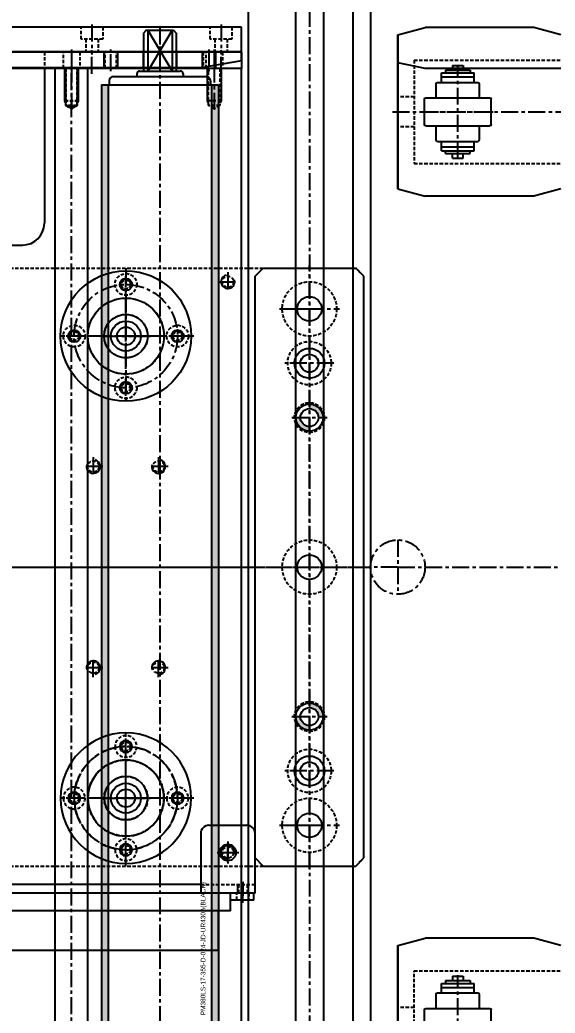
# Model space of a CAD drawing. Header units: inches. Extents: x 0 to 77285, y -118 to 40065.
# Drawn here: x 37235.6 to 37432.5, y 16531.4 to 16896.9 of the extents above; entities that cross this region are included whole.
import ezdxf
from ezdxf.enums import TextEntityAlignment as Align

# ---------------------------------------------------------------- set-up
doc = ezdxf.new("R2010")
doc.units = ezdxf.units.IN
doc.header["$LTSCALE"] = 5
doc.header["$MEASUREMENT"] = 0
doc.linetypes.add('CENTER', pattern=[2, 1.25, -0.25, 0.25, -0.25])
doc.linetypes.add('HIDDEN', pattern=[0.375, 0.25, -0.125])
for name, color, linetype in [('11', 1, 'CENTER'), ('22', 2, 'HIDDEN'), ('44', 4, 'Continuous'), ('55', 5, 'Continuous'), ('77', 40, 'HIDDEN'), ('AREA-HAT', 7, 'Continuous'), ('B', 123, 'Continuous'), ('G', 231, 'Continuous'), ('T', 3, 'Continuous'), ('Y', 60, 'Continuous')]:
    doc.layers.add(name, color=color, linetype=linetype)
doc.styles.add('SCI', font='')
doc.styles.get('SCI').set_extended_font_data('Gulim')
doc.dimstyles.new('SCH', dxfattribs={"dimtxt": 2.5, "dimasz": 2, "dimexe": 1.25, "dimexo": 0.625, "dimtad": 1, "dimdec": 8, "dimtxsty": 'SCI', "dimcen": 2.5, "dimclrd": 4, "dimclre": 4, "dimclrt": 7, "dimadec": 8, "dimazin": 2, "dimtfac": 1, "dimtdec": 8, "dimtmove": 0, "dimatfit": 3, "dimfxl": 1, "dimarcsym": 0})

# ---------------------------------------------------------------- blocks, each defined once
blk = doc.blocks.new('A$C08521c32')
at = {"layer": 'AREA-HAT'}
h = blk.add_hatch(color=256, dxfattribs=at)
h.dxf.hatch_style = 1
h.paths.add_polyline_path([(-55, 3.3), (-55, 5, 0.414214), (-60, 0), (-58.3, 0, -0.414214)])
h.paths.add_polyline_path([(-50, 0), (-51.7, 0, -0.414214), (-55, -3.3), (-55, -5, 0.414214)])
h = blk.add_hatch(color=256, dxfattribs=at)
h.dxf.hatch_style = 1
h.paths.add_polyline_path([(55, 3.3), (55, 5, 0.414214), (50, 0), (51.7, 0, -0.414214)])
h.paths.add_polyline_path([(60, 0), (58.3, 0, -0.414214), (55, -3.3), (55, -5, 0.414214)])
for p, q in [((-110, 17, 0), (-107, 20, 0)), ((-107, 20, 0), (107, 20, 0)), ((107, 20, 0), (110, 17, 0)), ((-110, 17, 0), (-110, -17, 0)), ((110, 17, 0), (110, -17, 0)), ((-110, -17, 0), (-107, -20, 0)), ((107, -20, 0), (110, -17, 0)), ((-107, -20, 0), (107, -20, 0))]:
    blk.add_line(p, q)
for centre, radius in [((-95, 0, 0), 4.5), ((-75, 0), 5.5), ((-55, 0, 0), 5), ((0, 0, 0), 4.5), ((55, 0, 0), 5), ((75, 0), 5.5), ((95, 0, 0), 4.5), ((-75, 0), 3.3), ((-55, 0, 0), 3.3), ((55, 0, 0), 3.3), ((75, 0), 3.3)]:
    blk.add_circle(centre, radius)
at = {"layer": '11'}
for p, q in [((0, 22.51, 0), (0, -22.49, 0)), ((-75, -9), (-75, 9)), ((75, -9), (75, 9)), ((-95, 5.5, 0), (-95, -5.5, 0)), ((-55, 6.5, 0), (-55, -6.5, 0)), ((55, 6.5, 0), (55, -6.5, 0)), ((95, 5.5, 0), (95, -5.5, 0)), ((-111, 0, 0), (111, 0, 0))]:
    blk.add_line(p, q, dxfattribs=at)
at = {"layer": '22'}
for centre, radius in [((-75, 0), 8), ((75, 0), 8), ((-55, 0, 0), 5.5), ((55, 0, 0), 5.5)]:
    blk.add_circle(centre, radius, dxfattribs=at)
blk = doc.blocks.new('A$C9b97bfdd')
h = blk.add_hatch(color=256)
h.dxf.hatch_style = 1
h.paths.add_polyline_path([(355, 21.5), (0, 21.5), (0, 19), (355, 19)])
h.paths.add_polyline_path([(355, -19), (0, -19), (0, -21.5), (355, -21.5)])
for p, q in [((355, 21.5), (0, 21.5)), ((355, 19), (0, 19)), ((355, 21.5), (355, -21.5)), ((356.46, 18.6), (355, 18.6)), ((358, 17.06), (358, -17.06)), ((359, 8.5), (358, 8.5)), ((360, 7.5), (360, -7.5)), ((374, 6), (360, 6)), ((375, 4.47), (360, 4.47)), ((375, -4.47), (360, 4.47)), ((375, 4.47), (360, -4.47)), ((375, 5), (374, 6)), ((375, 5), (375, -5)), ((375, -4.47), (360, -4.47)), ((374, -6), (360, -6)), ((375, -5), (374, -6)), ((359, -8.5), (358, -8.5)), ((355, -19), (0, -19)), ((355, -21.5), (0, -21.5)), ((356.46, -18.6), (355, -18.6))]:
    blk.add_line(p, q)
for centre, radius, start, end in [((356.46, 17.06), 1.54, 0, 90), ((359, 7.5), 1, 0, 90), ((359, -7.5), 1, 270, 0), ((356.46, -17.06), 1.54, 270, 0)]:
    blk.add_arc(centre, radius, start, end)
at = {"layer": '11'}
blk.add_line((376, 0), (-23, 0), dxfattribs=at)
at = {"layer": '44', "style": 'SCI'}
blk.add_text('PM380LS-17-355-D-024-JD-UR430A(BLACK)', height=1.7308, dxfattribs=at).set_placement((37.11, -15.87), align=Align.MIDDLE_CENTER)
blk = doc.blocks.new('A$Cd50d4a04')
for p, q in [((-30, -6), (-30, 0)), ((-30, 0), (80, 0)), ((-6.1, -6), (-6.1, 0)), ((6.1, -6), (6.1, 0)), ((80, -6), (80, 0)), ((-30, -6), (80, -6))]:
    blk.add_line(p, q)
at = {"layer": '11'}
for p, q in [((-22.5, 2), (-22.5, -8)), ((-20, -7), (-20, 1)), ((-20, -7), (-20, 1)), ((-18, -7), (-18, 1)), ((0, -8), (0, 2)), ((18, 1), (18, -7)), ((25, 2), (25, -8)), ((32.5, -7), (32.5, 1)), ((32.5, -7), (32.5, 1)), ((72.5, 2), (72.5, -8))]:
    blk.add_line(p, q, dxfattribs=at)
at = {"layer": '22'}
for p, q in [((-20.07, -6), (-20.07, 0)), ((-15.93, -6), (-15.93, 0)), ((15.93, 0), (15.93, -6)), ((20.07, 0), (20.07, -6)), ((42.5, -6), (42.5, 0))]:
    blk.add_line(p, q, dxfattribs=at)
at = {"layer": '77'}
for p, q in [((-23, -6), (-23, 0)), ((-17, 0), (-17, -6)), ((29.5, -6), (29.5, 0)), ((35.5, 0), (35.5, -6))]:
    blk.add_line(p, q, dxfattribs=at)
at = {"layer": 'T'}
for p, q in [((-20.5, -6), (-20.5, 0)), ((-15.5, -6), (-15.5, 0)), ((15.5, 0), (15.5, -6)), ((20.5, 0), (20.5, -6))]:
    blk.add_line(p, q, dxfattribs=at)
blk = doc.blocks.new('A$C8ed1b21d')
for p, q in [((302, -80.5), (302, -204.5)), ((367, -212.5), (310, -212.5)), ((367, -285), (367, -212.5)), ((0, -285), (367, -285))]:
    blk.add_line(p, q)
for centre, radius in [((98.5, -242.5, 0), 5.5), ((268.5, -242.5, 0), 5.5), ((98.5, -242.5, 0), 3.3), ((268.5, -242.5, 0), 3.3)]:
    blk.add_circle(centre, radius)
blk.add_arc((310, -204.5), 8, 180, 270)
at = {"layer": '11'}
for p, q in [((183.5, 1), (183.5, -286)), ((368, -222.5), (351.21, -222.5)), ((98.5, -233.5, 0), (98.5, -251.5, 0)), ((268.5, -233.5, 0), (268.5, -251.5, 0)), ((89.5, -242.5, 0), (107.5, -242.5, 0)), ((259.5, -242.5, 0), (277.5, -242.5, 0)), ((368, -275), (351.21, -275))]:
    blk.add_line(p, q, dxfattribs=at)
at = {"layer": '22'}
for p, q in [((352.21, -222.5), (353.4, -220.43)), ((353.4, -224.57), (352.21, -222.5)), ((353.4, -220.43), (367, -220.43)), ((353.4, -224.57), (353.4, -220.43)), ((355, -225), (355, -220)), ((367, -224.57), (353.4, -224.57)), ((352.21, -275), (353.4, -272.93)), ((353.4, -272.93), (367, -272.93)), ((353.4, -277.07), (353.4, -272.93)), ((355, -277.5), (355, -272.5)), ((353.4, -277.07), (352.21, -275)), ((367, -277.07), (353.4, -277.07))]:
    blk.add_line(p, q, dxfattribs=at)
for centre in [(98.5, -242.5, 0), (268.5, -242.5, 0)]:
    blk.add_circle(centre, 8, dxfattribs=at)
at = {"layer": 'T'}
for p, q in [((354.25, -220.43), (355, -220)), ((355, -220), (367, -220)), ((355, -225), (354.25, -224.57)), ((367, -225), (355, -225)), ((354.25, -272.93), (355, -272.5)), ((355, -272.5), (367, -272.5)), ((355, -277.5), (354.25, -277.07)), ((367, -277.5), (355, -277.5))]:
    blk.add_line(p, q, dxfattribs=at)
blk = doc.blocks.new('A$Cb8b4a96a')
for p, q in [((0, 6), (367, 6)), ((367, -6), (367, 6)), ((0, -6), (367, -6))]:
    blk.add_line(p, q)
at = {"layer": '11'}
blk.add_line((-1, 0), (368, 0), dxfattribs=at)
at = {"layer": '22'}
for p, q in [((353.4, 2.07), (352.21, 0)), ((352.21, 0), (353.4, -2.07)), ((367, 2.07), (353.4, 2.07)), ((353.4, 2.07), (353.4, -2.07)), ((355, 2.5), (355, -2.5)), ((353.4, -2.07), (367, -2.07))]:
    blk.add_line(p, q, dxfattribs=at)
at = {"layer": 'T'}
for p, q in [((355, 2.5), (354.25, 2.07)), ((367, 2.5), (355, 2.5)), ((354.25, -2.07), (355, -2.5)), ((355, -2.5), (367, -2.5))]:
    blk.add_line(p, q, dxfattribs=at)
blk = doc.blocks.new('A$Cabf963c1')
for p, q in [((-110, 184.5), (-107, 187.5)), ((-107, 187.5), (107, 187.5)), ((107, 187.5), (110, 184.5)), ((-110, 184.5), (-110, -184.5)), ((110, 184.5), (110, -184.5)), ((-110, -184.5), (-107, -187.5)), ((107, -187.5), (110, -184.5)), ((-107, -187.5), (107, -187.5))]:
    blk.add_line(p, q)
for centre, radius in [((-95, 167.5), 10), ((-75, 167.5), 8), ((0, 167.5), 10), ((75, 167.5), 8), ((95, 167.5), 10), ((-75, 167.5), 3.3), ((75, 167.5), 3.3), ((-105, 137.5, 0), 2.07), ((105, 137.5, 0), 2.07), ((-85, 119, 0), 1.62), ((85, 119, 0), 1.62), ((-85, 100, 0), 14), ((-32, 112, 0), 2.07), ((32, 112, 0), 2.07), ((85, 100, 0), 14), ((-104, 100, 0), 1.62), ((-66, 100, 0), 1.62), ((66, 100, 0), 1.62), ((104, 100, 0), 1.62), ((-32, 88, 0), 2.07), ((32, 88, 0), 2.07), ((-85, 81, 0), 1.62), ((85, 81, 0), 1.62), ((-30, 30), 3.32), ((30, 30), 3.32), ((-105, 27.5, 0), 2.07), ((105, 27.5, 0), 2.07), ((0, 0), 25), ((-105, -27.5, 0), 2.07), ((105, -27.5, 0), 2.07), ((-30, -30), 3.32), ((30, -30), 3.32), ((-85, -81, 0), 1.62), ((85, -81, 0), 1.62), ((-85, -100, 0), 14), ((-37, -88, 0), 2.07), ((37, -88, 0), 2.07), ((85, -100, 0), 14), ((-104, -100, 0), 1.62), ((-66, -100, 0), 1.62), ((66, -100, 0), 1.62), ((104, -100, 0), 1.62), ((-37, -112, 0), 2.07), ((37, -112, 0), 2.07), ((-85, -119, 0), 1.62), ((85, -119, 0), 1.62), ((-105, -137.5, 0), 2.07), ((105, -137.5, 0), 2.07), ((-95, -167.5, 0), 10), ((-75, -167.5), 8), ((0, -167.5), 10), ((75, -167.5), 8), ((95, -167.5), 10), ((-75, -167.5), 3.3), ((75, -167.5), 3.3)]:
    blk.add_circle(centre, radius)
at = {"layer": '11'}
for p, q in [((0, 188.5), (0, -188.5)), ((-95, 178.5), (-95, 156.5)), ((-75, 176.5), (-75, 158.5)), ((75, 176.5), (75, 158.5)), ((95, 178.5), (95, 156.5)), ((-111, 167.5), (111, 167.5)), ((-105, 141, 0), (-105, 134, 0)), ((105, 141, 0), (105, 134, 0)), ((-108.5, 137.5, 0), (-101.5, 137.5, 0)), ((108.5, 137.5, 0), (101.5, 137.5, 0)), ((-85, 78, 0), (-85, 122, 0)), ((85, 78, 0), (85, 122, 0)), ((-32, 115.5, 0), (-32, 108.5, 0)), ((32, 115.5, 0), (32, 108.5, 0)), ((-35.5, 112, 0), (-28.5, 112, 0)), ((35.5, 112, 0), (28.5, 112, 0)), ((-107, 100, 0), (-63, 100, 0)), ((63, 100, 0), (107, 100, 0)), ((-32, 91.5, 0), (-32, 84.5, 0)), ((32, 91.5, 0), (32, 84.5, 0)), ((-35.5, 88, 0), (-28.5, 88, 0)), ((35.5, 88, 0), (28.5, 88, 0)), ((-30, 35), (-30, 25)), ((30, 35), (30, 25)), ((-105, 31, 0), (-105, 24, 0)), ((-35, 30), (-25, 30)), ((25, 30), (35, 30)), ((105, 31, 0), (105, 24, 0)), ((-108.5, 27.5, 0), (-101.5, 27.5, 0)), ((108.5, 27.5, 0), (101.5, 27.5, 0)), ((-126, 0), (116, 0)), ((-105, -24, 0), (-105, -31, 0)), ((-30, -25), (-30, -35)), ((30, -25), (30, -35)), ((105, -24, 0), (105, -31, 0)), ((-108.5, -27.5, 0), (-101.5, -27.5, 0)), ((108.5, -27.5, 0), (101.5, -27.5, 0)), ((-35, -30), (-25, -30)), ((25, -30), (35, -30)), ((-85, -122, 0), (-85, -78, 0)), ((85, -122, 0), (85, -78, 0)), ((-37, -91.5, 0), (-37, -84.5, 0)), ((37, -91.5, 0), (37, -84.5, 0)), ((-40.5, -88, 0), (-33.5, -88, 0)), ((40.5, -88, 0), (33.5, -88, 0)), ((-107, -100, 0), (-63, -100, 0)), ((63, -100, 0), (107, -100, 0)), ((-37, -115.5, 0), (-37, -108.5, 0)), ((37, -115.5, 0), (37, -108.5, 0)), ((-40.5, -112, 0), (-33.5, -112, 0)), ((40.5, -112, 0), (33.5, -112, 0)), ((-105, -134, 0), (-105, -141, 0)), ((105, -134, 0), (105, -141, 0)), ((-108.5, -137.5, 0), (-101.5, -137.5, 0)), ((108.5, -137.5, 0), (101.5, -137.5, 0)), ((-95, -156.5, 0), (-95, -178.5, 0)), ((95, -156.5), (95, -178.5)), ((-75, -176.5), (-75, -158.5)), ((75, -176.5), (75, -158.5)), ((-111, -167.5), (111, -167.5))]:
    blk.add_line(p, q, dxfattribs=at)
for centre in [(-85, 100, 0), (85, 100, 0), (-85, -100, 0), (85, -100, 0)]:
    blk.add_circle(centre, 19, dxfattribs=at)
at = {"layer": '22'}
for centre in [(-75, 167.5), (75, 167.5), (-75, -167.5), (75, -167.5)]:
    blk.add_circle(centre, 5.5, dxfattribs=at)
at = {"layer": 'T'}
for centre, radius, start, end in [((-105, 137.5, 0), 2.5, 255, 165), ((105, 137.5, 0), 2.5, 15, 285), ((-85, 119, 0), 2, 255, 165), ((85, 119, 0), 2, 255, 165), ((-32, 112, 0), 2.5, 255, 165), ((32, 112, 0), 2.5, 15, 285), ((-104, 100, 0), 2, 255, 165), ((-66, 100, 0), 2, 255, 165), ((66, 100, 0), 2, 255, 165), ((104, 100, 0), 2, 255, 165), ((-32, 88, 0), 2.5, 255, 165), ((32, 88, 0), 2.5, 15, 285), ((-85, 81, 0), 2, 255, 165), ((85, 81, 0), 2, 255, 165), ((-30, 30), 4, 255, 165), ((30, 30), 4, 255, 165), ((-105, 27.5, 0), 2.5, 255, 165), ((105, 27.5, 0), 2.5, 15, 285), ((-105, -27.5, 0), 2.5, 255, 165), ((105, -27.5, 0), 2.5, 15, 285), ((-30, -30), 4, 255, 165), ((30, -30), 4, 255, 165), ((-85, -81, 0), 2, 255, 165), ((85, -81, 0), 2, 255, 165), ((-37, -88, 0), 2.5, 195, 105), ((37, -88, 0), 2.5, 75, 345), ((-104, -100, 0), 2, 255, 165), ((-66, -100, 0), 2, 255, 165), ((66, -100, 0), 2, 255, 165), ((104, -100, 0), 2, 255, 165), ((-37, -112, 0), 2.5, 195, 105), ((37, -112, 0), 2.5, 75, 345), ((-85, -119, 0), 2, 255, 165), ((85, -119, 0), 2, 255, 165), ((-105, -137.5, 0), 2.5, 255, 165), ((105, -137.5, 0), 2.5, 15, 285)]:
    blk.add_arc(centre, radius, start, end, dxfattribs=at)
blk = doc.blocks.new('A$C8cd69f33')
for centre, radius in [((0, 0), 24), ((0, 19), 2.25), ((0, 0), 14), ((0, 0), 8), ((-19, 0), 2.25), ((19, 0), 2.25), ((0, -19), 2.25)]:
    blk.add_circle(centre, radius)
at = {"layer": '11'}
for p, q in [((0, 25), (0, -25)), ((-25, 0), (25, 0))]:
    blk.add_line(p, q, dxfattribs=at)
blk.add_circle((0, 0), 19, dxfattribs=at)
at = {"layer": '22'}
for centre in [(0, 19), (-19, 0), (19, 0), (0, -19)]:
    blk.add_circle(centre, 4, dxfattribs=at)
blk = doc.blocks.new('A$Cb7150516E')
for p, q in [((15, 100), (-7, 100)), ((15, 100), (11.8, 100)), ((11.8, 100), (11.8, 100)), ((15, 100), (15, -30)), ((-10, 83), (-10, 97)), ((-7, 80), (15, 80)), ((11.8, 80), (11.8, -10)), ((-7, -10), (15, -10)), ((-10, -13), (-10, -27)), ((15, -30), (-7, -30)), ((15, -30), (11.8, -30)), ((11.8, -30), (11.8, -30))]:
    blk.add_line(p, q)
for centre in [(0, 90), (0, -20)]:
    blk.add_circle(centre, 3)
for centre, start, end in [((-7, 97), 90, 180), ((-7, 83), 180, 270), ((-7, -13), 90, 180), ((-7, -27), 180, 270)]:
    blk.add_arc(centre, 3, start, end)
at = {"layer": '11'}
for p, q in [((10.8, 95.5), (16, 95.5)), ((0, 86), (0, 94)), ((-4, 90), (4, 90)), ((0, -16), (0, -24)), ((-4, -20), (4, -20)), ((10.8, -25.51), (16, -25.51))]:
    blk.add_line(p, q, dxfattribs=at)
at = {"layer": '22'}
for p, q in [((11.8, 80), (11.8, 100)), ((11.8, 97.12), (15, 97.12)), ((11.8, 93.88), (15, 93.88)), ((11.8, -30), (11.8, -10)), ((11.8, -23.88), (15, -23.88)), ((11.8, -27.13), (15, -27.13))]:
    blk.add_line(p, q, dxfattribs=at)
at = {"layer": 'T'}
for p, q in [((11.8, 97.5), (15, 97.5)), ((11.8, 93.5), (15, 93.5)), ((11.8, -23.51), (15, -23.51)), ((11.8, -27.51), (15, -27.51))]:
    blk.add_line(p, q, dxfattribs=at)
blk = doc.blocks.new('A$C09808f4cE')
for p, q in [((64.5, 0), (-64.5, 0)), ((56, -6.5), (56, 0)), ((64.5, -2.5), (64.5, 0)), ((-64.5, -2.5), (-64.5, 0)), ((-56, -2.5), (-64.5, -2.5)), ((-56, -6.5), (-56, 0)), ((64.5, -2.5), (56, -2.5)), ((56, -6.5), (-56, -6.5)), ((-54, -21), (-54, -6.5)), ((51.5, -21), (51.5, -6.5)), ((51.5, -21), (-54, -21))]:
    blk.add_line(p, q)
at = {"layer": '11'}
for p, q in [((-60.5, -3.5), (-60.5, 1)), ((60.5, -3.5), (60.5, 1))]:
    blk.add_line(p, q, dxfattribs=at)
at = {"layer": '22'}
for p, q in [((-62.75, -2.5), (-62.75, 0)), ((-58.25, 0), (-58.25, -2.5)), ((58.25, -2.5), (58.25, 0)), ((62.75, 0), (62.75, -2.5))]:
    blk.add_line(p, q, dxfattribs=at)
blk = doc.blocks.new('A$C63b036f7')
for p, q in [((-285, 12.36), (-270, 15)), ((-270, 15, 0), (-15, 15)), ((0, 12.36), (-15, 15)), ((-285, 12.36), (-285, 0)), ((0, 12.36), (0, 0)), ((-285, 9, 0), (0, 9)), ((-285, 0, 0), (0, 0))]:
    blk.add_line(p, q)
at = {"layer": '11'}
for p, q in [((-277.5, -1), (-277.5, 10)), ((-230, -1, 0), (-230, 10, 0)), ((-182.5, -1, 0), (-182.5, 10, 0)), ((-102.5, -1, 0), (-102.5, 10, 0)), ((-55, -1, 0), (-55, 10, 0)), ((-7.5, -1), (-7.5, 10))]:
    blk.add_line(p, q, dxfattribs=at)
at = {"layer": '22'}
for p, q in [((-279.75, 4.4), (-279.75, 9)), ((-275.25, 4.4), (-275.25, 9)), ((-232.25, 4.4, 0), (-232.25, 9, 0)), ((-227.75, 4.4, 0), (-227.75, 9, 0)), ((-184.75, 4.4, 0), (-184.75, 9, 0)), ((-180.25, 4.4, 0), (-180.25, 9, 0)), ((-104.75, 4.4, 0), (-104.75, 9, 0)), ((-100.25, 4.4, 0), (-100.25, 9, 0)), ((-57.25, 4.4, 0), (-57.25, 9, 0)), ((-52.75, 4.4, 0), (-52.75, 9, 0)), ((-9.75, 4.4), (-9.75, 9)), ((-5.25, 4.4), (-5.25, 9)), ((-281.5, 0), (-281.5, 4.4)), ((-281.5, 4.4), (-273.5, 4.4)), ((-273.5, 4.4), (-273.5, 0)), ((-234, 0, 0), (-234, 4.4, 0)), ((-234, 4.4, 0), (-226, 4.4, 0)), ((-226, 4.4, 0), (-226, 0, 0)), ((-186.5, 0, 0), (-186.5, 4.4, 0)), ((-186.5, 4.4, 0), (-178.5, 4.4, 0)), ((-178.5, 4.4, 0), (-178.5, 0, 0)), ((-98.5, 4.4, 0), (-106.5, 4.4, 0)), ((-106.5, 4.4, 0), (-106.5, 0, 0)), ((-98.5, 0, 0), (-98.5, 4.4, 0)), ((-51, 4.4, 0), (-59, 4.4, 0)), ((-59, 4.4, 0), (-59, 0, 0)), ((-51, 0, 0), (-51, 4.4, 0)), ((-3.5, 4.4), (-11.5, 4.4)), ((-11.5, 4.4), (-11.5, 0)), ((-3.5, 0), (-3.5, 4.4))]:
    blk.add_line(p, q, dxfattribs=at)
blk = doc.blocks.new('A$C13977790')
at = {"rotation": 270}
for name, p in [('A$C8ed1b21d', (142.5, 183.5)), ('A$Cb8b4a96a', (-80, 183.5)), ('A$C08521c32', (-167.5, 0))]:
    blk.add_blockref(name, p, dxfattribs=at)
blk.add_blockref('A$Cd50d4a04', (-112.5, -183.5))
at = {"layer": '22', "rotation": 270}
blk.add_blockref('A$Cabf963c1', (0, 0), dxfattribs=at)
at = {"layer": '44', "xscale": -1.000000000000001, "rotation": 90}
blk.add_blockref('A$C8cd69f33', (-100, 85, 0), dxfattribs=at)
at = {"layer": '44', "rotation": 90}
blk.add_blockref('A$C8cd69f33', (-100, -85, 0), dxfattribs=at)
at = {"layer": '55'}
for name, p, rotation in [('A$C9b97bfdd', (-112.5, 177.5), 270), ('A$C09808f4cE', (-82.49, 120, 0), 180)]:
    blk.add_blockref(name, p, dxfattribs=dict(at, rotation=rotation))
at = {"layer": 'G'}
blk.add_blockref('A$C63b036f7', (142.5, -198.64), dxfattribs=at)
at = {"layer": 'Y', "rotation": 90}
blk.add_blockref('A$Cb7150516E', (-47.5, 105, 0), dxfattribs=at)
blk = doc.blocks.new('A$C249d82d8')
for p, q in [((290, 190), (6920, 190, 0)), ((290, 145), (6920, 145, 0))]:
    blk.add_line(p, q)
at = {"layer": '11'}
blk.add_line((290, 167.5), (6920, 167.5, 0), dxfattribs=at)
at = {"layer": 'B'}
for p, q in [((290, 172.65), (6920, 172.65, 0)), ((290, 162.35), (6920, 162.35, 0))]:
    blk.add_line(p, q, dxfattribs=at)
at = {"layer": 'G'}
blk.add_line((290, 183.5), (6920, 183.5, 0), dxfattribs=at)
blk = doc.blocks.new('A$C024ea68c')
for p, q in [((-4.5, 15.35), (4.5, 15.35)), ((-4.5, 15.35), (-4.5, 14.35)), ((-1.985, 17), (1.985, 17)), ((-1.985, 17), (-1.985, 15.35)), ((1.985, 17), (1.985, 15.35)), ((4.5, 15.35), (4.5, 14.35)), ((-6, 14.35), (6, 14.35)), ((-6, 14.35), (-6, 10.85)), ((-6, 12.85), (6, 12.85)), ((6, 14.35), (6, 10.85)), ((-7.94, 10.35), (-7.94, 5.15)), ((-7.44, 10.85), (7.44, 10.85)), ((7.94, 10.35), (7.94, 5.15)), ((-12.3, 4.65), (-12.3, -4.65)), ((-11.8, 5.15), (11.8, 5.15)), ((12.3, 4.65), (12.3, -4.65)), ((-11.8, -5.15), (11.8, -5.15)), ((-7.94, -5.15), (-7.94, -10.35)), ((7.94, -5.15), (7.94, -10.35)), ((-7.44, -10.85), (7.44, -10.85)), ((-6, -10.85), (-6, -14.35)), ((6, -10.85), (6, -14.35)), ((-6, -12.85), (6, -12.85)), ((-6, -14.35), (6, -14.35)), ((-4.5, -15.35), (-4.5, -14.35)), ((4.5, -15.35), (4.5, -14.35)), ((-4.5, -15.35), (4.5, -15.35)), ((-1.985, -17), (-1.985, -15.35)), ((-1.985, -17), (1.985, -17)), ((1.985, -17), (1.985, -15.35))]:
    blk.add_line(p, q)
for centre, start, end in [((-7.44, 10.35), 90, 180), ((7.44, 10.35), 0, 90), ((-11.8, 4.65), 90, 180), ((11.8, 4.65), 0, 90), ((-11.8, -4.65), 180, 270), ((11.8, -4.65), 270, 0), ((-7.44, -10.35), 180, 270), ((7.44, -10.35), 270, 0)]:
    blk.add_arc(centre, 0.5, start, end)
at = {"layer": '11'}
for p, q in [((0, 17.35), (0, -17.35)), ((-13.3, 0), (13.3, 0))]:
    blk.add_line(p, q, dxfattribs=at)
blk = doc.blocks.new('A$C0169098b')
for p, q in [((139.18, 0), (136.5, -10)), ((139.18, 0), (136.5, -10)), ((-195.82, 0), (-198.5, -10)), ((-195.82, 0), (-198.5, -10)), ((-139.18, 0), (-136.5, -10)), ((-139.18, 0), (-136.5, -10)), ((-198.5, -10), (-198.5, -50)), ((-198.5, -10), (-198.5, -50)), ((-136.5, -10), (-136.5, -50)), ((-136.5, -10), (-136.5, -50)), ((136.5, -10), (136.5, -50)), ((136.5, -10), (136.5, -50)), ((-195.82, -60), (-198.5, -50)), ((-195.82, -60), (-198.5, -50)), ((-139.18, -60), (-136.5, -50)), ((-139.18, -60), (-136.5, -50)), ((139.18, -60), (136.5, -50)), ((139.18, -60), (136.5, -50)), ((-195.82, -60), (-139.18, -60)), ((-139.18, -60), (-195.82, -60)), ((195.82, -60), (139.18, -60)), ((139.18, -60), (195.82, -60))]:
    blk.add_line(p, q)
at = {"layer": '11'}
for p, q in [((0, -60), (0, 0)), ((-167.5, -62), (-167.5, 0)), ((-10, -60), (10, -60)), ((0, -60), (0, -70))]:
    blk.add_line(p, q, dxfattribs=at)
blk.add_circle((0, -60), 10, dxfattribs=at)
at = {"layer": '22'}
for p, q in [((148.5, -54), (148.5, 0)), ((-186.5, -54), (-186.5, 0)), ((-148.5, -54), (-148.5, 0)), ((-186.5, -54), (-148.5, -54)), ((-173, -54), (-173, -60)), ((-162, -54), (-162, -60)), ((186.5, -54), (148.5, -54)), ((162, -54), (162, -60))]:
    blk.add_line(p, q, dxfattribs=at)
at = {"layer": 'G'}
for p, q in [((-183.5, 0), (-183.5, -50)), ((-183.5, -50), (-185.5, -60))]:
    blk.add_line(p, q, dxfattribs=at)
at = {"layer": 'B', "xscale": -1, "rotation": 270}
for p in [(-167.5, -37.94), (167.5, -37.94)]:
    blk.add_blockref('A$C024ea68c', p, dxfattribs=at)
blk = doc.blocks.new('A$Ca8bae7c5')
blk.add_blockref('A$C0169098b', (0, 70))
blk = doc.blocks.new('*D375')
at = {"color": 4, "lineweight": -2, "transparency": 16777216}
for p, q in [((38934.65, 16695.55), (40638.58, 16695.55)), ((40538.58, 16535.55), (40538.58, 16060.55)), ((37427.15, 15900.55), (40638.58, 15900.55))]:
    blk.add_line(p, q, dxfattribs=at)
at = {"color": 4, "transparency": 16777216}
for points in [[(40511.92, 16535.55), (40565.25, 16535.55), (40538.58, 16695.55)], [(40511.92, 16060.55), (40565.25, 16060.55), (40538.58, 15900.55)]]:
    blk.add_solid(points, dxfattribs=at)
at = {"layer": 'Defpoints', "color": 0, "transparency": 16777216}
for p in [(38884.65, 16695.55, 0), (37377.15, 15900.55), (40538.58, 15900.55)]:
    blk.add_point(p, dxfattribs=at)
at = {"color": 7, "transparency": 16777216, "insert": (40385.92, 16298.05), "char_height": 200, "attachment_point": 5, "rotation": 90, "style": 'SCI'}
blk.add_mtext('795', dxfattribs=at)
blk = doc.blocks.new('*D377')
at = {"color": 4, "lineweight": -2, "transparency": 16777216}
for p, q in [((37426.65, 22980.55), (39795.34, 22980.55)), ((39695.34, 16060.55), (39695.34, 22820.55)), ((37427.15, 15900.55), (39795.34, 15900.55))]:
    blk.add_line(p, q, dxfattribs=at)
at = {"color": 4, "transparency": 16777216}
for points in [[(39668.67, 22820.55), (39722, 22820.55), (39695.34, 22980.55)], [(39668.67, 16060.55), (39722, 16060.55), (39695.34, 15900.55)]]:
    blk.add_solid(points, dxfattribs=at)
at = {"layer": 'Defpoints', "color": 0, "transparency": 16777216}
for p in [(37376.65, 22980.55, 0), (39695.34, 22980.55), (37377.15, 15900.55)]:
    blk.add_point(p, dxfattribs=at)
at = {"color": 7, "transparency": 16777216, "insert": (39542.67, 19440.55), "char_height": 200, "attachment_point": 5, "rotation": 90, "style": 'SCI'}
blk.add_mtext('7080', dxfattribs=at)

msp = doc.modelspace()

# ---------------------------------------------------------------- block references
for name, p, rotation in [('A$C249d82d8', (37174.6497809, 22990.55047629, 0), 270), ('A$Ca8bae7c5', (37364.6497809, 16695.55047629, 0.00000001), 270), ('A$C13977790', (37174.6497809, 16695.55047629), 180)]:
    msp.add_blockref(name, p, dxfattribs=dict(rotation=rotation))

# ---------------------------------------------------------------- dimensions: what is measured, and where the dimension line sits
for base, p1, p2, picture, middle in [((39695.3374974484, 22980.5504762947), (37377.1497808981, 15900.5504762947), (37376.6497808981, 22980.5504762947, 0.0000000034), '*D377', (39542.6743816029, 19440.5504762947)), ((40538.5842736757, 15900.5504762947), (38884.6497808982, 16695.5504762947, 0.000000007), (37377.1497808981, 15900.5504762947), '*D375', (40385.9211578302, 16298.0504762947))]:
    dim = msp.add_linear_dim(base=base, p1=p1, p2=p2, angle=90, dimstyle='SCH', override={"dimscale": 80})
    dim.commit()
    dim.dimension.update_dxf_attribs({"geometry": picture, "text_midpoint": middle})

doc.saveas('drawing.dxf')
